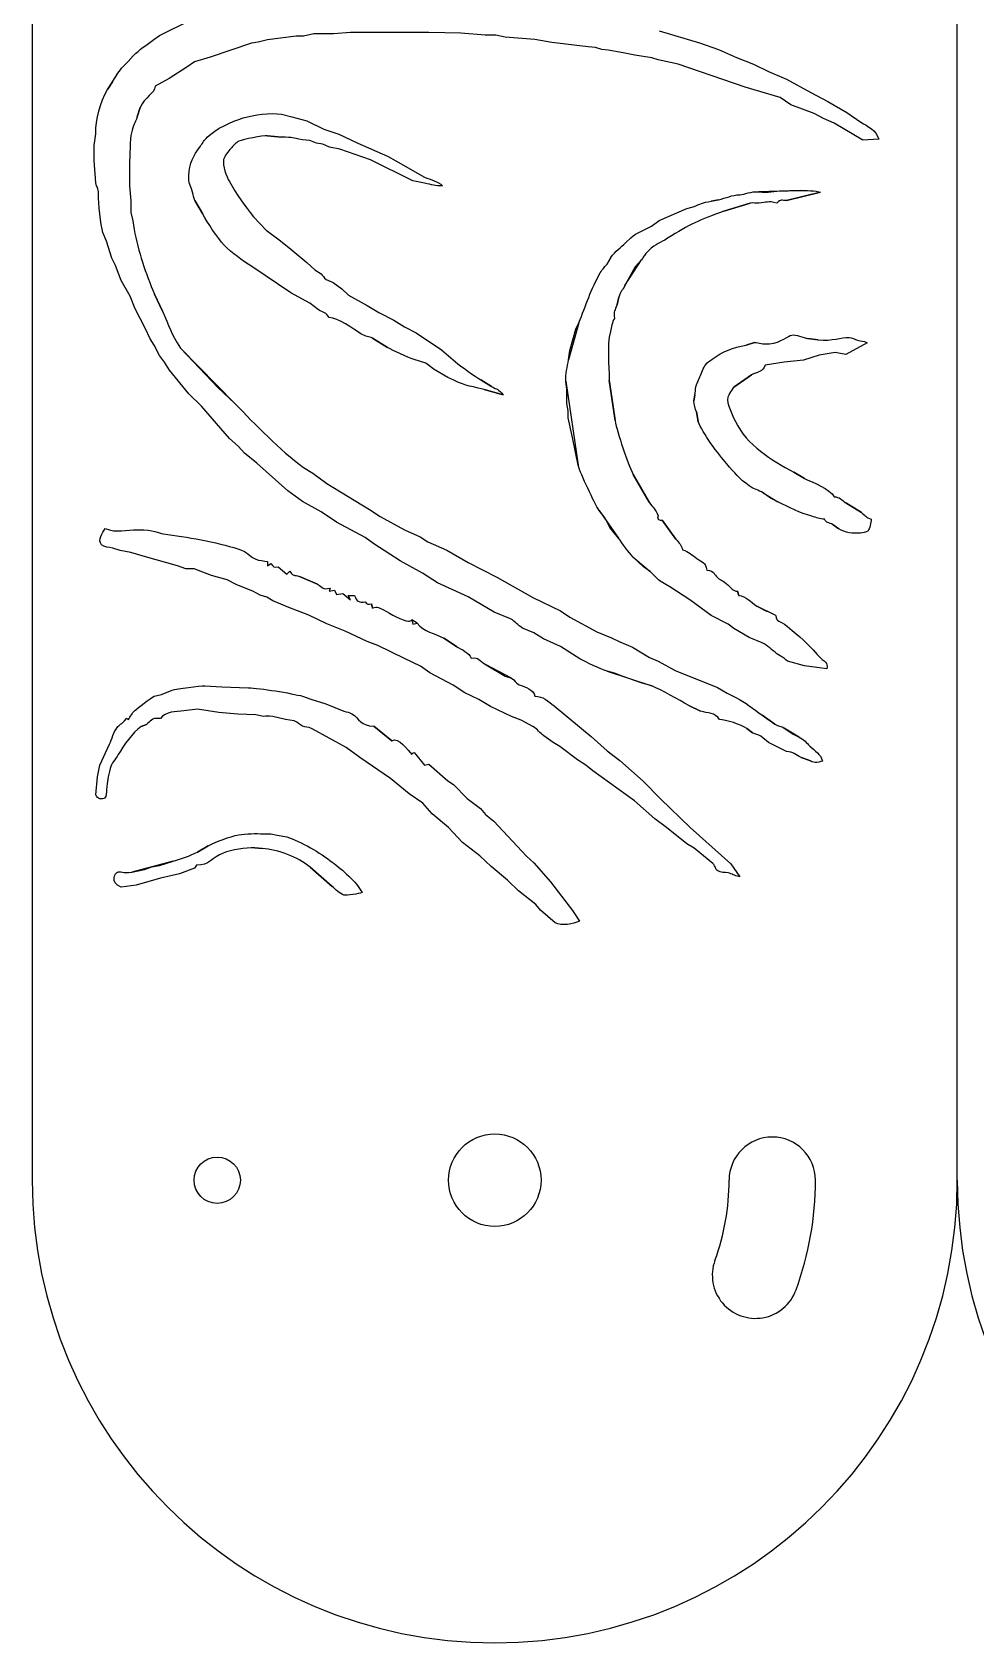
# Model space of a CAD drawing. Header units: inches. Extents: x -30 to 210, y -30 to 170.
# Drawn here: x -30 to 31.2, y -30 to 74.5 of the extents above; entities that cross this region are included whole.
import ezdxf

# ---------------------------------------------------------------- set-up
doc = ezdxf.new("R2010")
doc.units = ezdxf.units.IN
doc.header["$MEASUREMENT"] = 0

# ---------------------------------------------------------------- blocks, each defined once
blk = doc.blocks.new('2018-03-03 Embellishment 01')
at = {"color": 7}
for p, q in [((64.032, 670.336208), (87.896008, 682.048208)), ((59.824, 667.192208), (64.032, 670.336208)), ((167.096, 669.752208), (145.496, 666.960208)), ((172.696008, 669.752208), (167.096, 669.752208)), ((180.368008, 671.528208), (172.696008, 669.752208)), ((195.096008, 671.528208), (180.368008, 671.528208)), ((207.896008, 672.632208), (195.096008, 671.528208)), ((234.296008, 672.632208), (207.896008, 672.632208)), ((243.672008, 672.632208), (234.296008, 672.632208)), ((251.896008, 672.632208), (243.672008, 672.632208)), ((267.096008, 672.632208), (251.896008, 672.632208)), ((291.096008, 672.088208), (267.096008, 672.632208)), ((309.496016, 670.456208), (291.096008, 672.088208)), ((317.496016, 670.456208), (309.496016, 670.456208)), ((324.696016, 669.024208), (317.496016, 670.456208)), ((347.096008, 667.368208), (324.696016, 669.024208)), ((440.695984, 673.872208), (471.095984, 664.688208)), ((133.496, 664.464208), (102.296008, 653.944208)), ((138.296008, 665.184208), (133.496, 664.464208)), ((145.496, 666.960208), (138.296008, 665.184208)), ((359.896016, 665.040208), (347.096008, 667.368208)), ((387.096008, 661.760208), (359.896016, 665.040208)), ((392.696016, 661.136208), (387.096008, 661.760208)), ((397.496016, 659.616208), (392.696016, 661.136208)), ((402.296016, 659.128208), (397.496016, 659.616208)), ((413.495984, 657.336208), (402.296016, 659.128208)), ((422.295984, 655.360208), (413.495984, 657.336208)), ((471.095984, 664.688208), (485.495984, 659.800208)), ((485.495984, 659.800208), (499.095984, 653.776208)), ((35.472, 645.656208), (40.4, 650.624208)), ((40.4, 650.624208), (44.056, 654.992208)), ((84.696, 646.488208), (71.232, 637.952208)), ((90.296, 650.320208), (84.696, 646.488208)), ((102.296008, 653.944208), (90.296, 650.320208)), ((435.095984, 653.480128), (422.295984, 655.360208)), ((439.895984, 651.992208), (435.095984, 653.480128)), ((455.095984, 648.656208), (439.895984, 651.992208)), ((505.495984, 631.296208), (455.095984, 648.656208)), ((499.095984, 653.776208), (511.895984, 648.640208)), ((511.895984, 648.640208), (523.095984, 643.080208)), ((24.728, 629.464208), (28.592, 635.288208)), ((28.592, 635.288208), (24.728, 629.464208)), ((71.232, 637.952208), (60.696, 632.088208)), ((523.095984, 643.080208), (536.695984, 637.432208)), ((536.695984, 637.432208), (555.095984, 627.408208)), ((531.895984, 623.576208), (505.495984, 631.296208)), ((540.031984, 618.032208), (531.895984, 623.576208)), ((555.095984, 627.408208), (567.895984, 620.488208)), ((567.895984, 620.488208), (582.295984, 612.104208)), ((49.416, 616.088208), (47.216, 608.888208)), ((47.216, 608.888208), (49.416, 616.088208)), ((155.968008, 610.960208), (163.896, 608.896208)), ((163.896, 608.896208), (175.096008, 606.000208)), ((557.495984, 611.528208), (540.031984, 618.032208)), ((564.695984, 607.720208), (557.495984, 611.528208)), ((572.695984, 604.152208), (564.695984, 607.720208)), ((582.295984, 612.104208), (592.695984, 605.048208)), ((14.816, 587.288208), (15.896, 596.088208)), ((175.096008, 606.000208), (187.896008, 599.776208)), ((187.896008, 599.776208), (199.096008, 595.888208)), ((199.096008, 595.888208), (213.496008, 589.160208)), ((594.295984, 591.448208), (572.695984, 604.152208)), ((14.816, 576.088208), (14.816, 587.288208)), ((155.896008, 593.728208), (145.496, 594.744208)), ((145.496, 594.744208), (155.896008, 593.728208)), ((177.424008, 591.056208), (171.896008, 591.656208)), ((182.368, 589.112208), (177.424008, 591.056208)), ((187.088008, 588.248208), (182.368, 589.112208)), ((192.120008, 586.056208), (187.088008, 588.248208)), ((199.896008, 584.648208), (192.120008, 586.056208)), ((223.096008, 576.608208), (199.896008, 584.648208)), ((213.496008, 589.160208), (235.896008, 579.368208)), ((606.295984, 592.088208), (594.295984, 591.448208)), ((15.904, 559.288208), (14.816, 576.088208)), ((41.496, 573.688208), (41.496, 556.888208)), ((255.096008, 560.728208), (223.096008, 576.608208)), ((235.896008, 579.368208), (242.296008, 575.688208)), ((242.296008, 575.688208), (263.896008, 563.600208)), ((263.896008, 558.936208), (255.096008, 560.728208)), ((41.496, 556.888208), (42.384, 545.688208)), ((547.095984, 553.432208), (515.895984, 552.472208)), ((515.895984, 552.472208), (520.695984, 551.928208)), ((520.695984, 551.928208), (529.495984, 552.888208)), ((529.495984, 552.888208), (547.095984, 553.432208)), ((562.295984, 552.088208), (536.695984, 546.000208)), ((536.695984, 546.000208), (562.295984, 552.088208)), ((42.384, 545.688208), (42.384, 536.888208)), ((42.384, 536.888208), (43.928, 530.488208)), ((96.448, 536.088208), (90.712, 545.824208)), ((90.712, 545.824208), (96.448, 536.088208)), ((440.831984, 530.880208), (461.495984, 539.824208)), ((461.495984, 539.824208), (466.295984, 541.160208)), ((479.895984, 545.352208), (485.495984, 546.312208)), ((485.495984, 546.312208), (479.895984, 545.352208)), ((509.423984, 543.944208), (489.495984, 537.808208)), ((489.495984, 537.808208), (509.423984, 543.944208)), ((43.928, 530.488208), (44.824, 524.088208)), ((134.984, 533.632208), (144.384008, 523.584208)), ((144.384008, 523.584208), (154.296008, 516.280208)), ((434.959984, 526.512208), (440.831984, 530.880208)), ((24.056, 515.288208), (21.336, 521.688208)), ((28.184, 502.488208), (24.056, 515.288208)), ((154.296008, 516.280208), (161.464008, 510.336208)), ((161.464008, 510.336208), (175.096008, 499.064208)), ((415.719984, 514.152208), (419.303984, 517.856208)), ((419.303984, 517.856208), (415.719984, 514.152208)), ((30.928, 496.888208), (28.184, 502.488208)), ((175.096008, 499.064208), (181.032008, 493.640208)), ((401.160016, 497.688208), (404.272016, 502.936208)), ((404.272016, 502.936208), (401.160016, 497.688208)), ((414.895984, 481.912208), (427.359984, 501.224208)), ((427.359984, 501.224208), (422.535984, 495.752208)), ((35.088, 485.688208), (30.928, 496.888208)), ((163.096008, 476.160208), (133.504, 496.080208)), ((181.032008, 493.640208), (185.792008, 490.576208)), ((189.664008, 486.368208), (194.872008, 484.104208)), ((422.535984, 495.752208), (414.895984, 481.912208)), ((41.88, 473.688208), (35.088, 485.688208)), ((45.704, 464.312208), (41.88, 473.688208)), ((60.24, 475.288208), (66.296, 462.488208)), ((66.296, 462.488208), (60.24, 475.288208)), ((177.424008, 468.568208), (163.096008, 476.160208)), ((194.872008, 484.104208), (201.416008, 479.384208)), ((201.416008, 479.384208), (206.464008, 474.544208)), ((206.464008, 474.544208), (220.696008, 466.784208)), ((53.224, 449.688208), (45.704, 464.312208)), ((183.904, 463.488208), (177.424008, 468.568208)), ((183.904, 463.488208), (183.904, 463.488208)), ((183.904, 463.488208), (183.904, 463.488208)), ((220.696008, 466.784208), (229.496008, 461.344208)), ((410.431984, 472.888208), (409.096016, 467.424208)), ((409.096016, 467.424208), (410.431984, 472.888208)), ((56.864, 441.688208), (53.224, 449.688208)), ((229.496008, 461.344208), (240.696008, 455.648208)), ((240.696008, 455.648208), (248.696008, 450.720208)), ((248.696008, 450.720208), (257.496008, 446.120208)), ((380.216016, 453.688208), (372.456016, 425.688208)), ((377.984008, 448.888208), (380.216016, 453.688208)), ((59.872, 436.888208), (56.864, 441.688208)), ((235.896008, 435.064208), (224.696008, 442.040208)), ((224.696008, 442.040208), (235.896008, 435.064208)), ((257.496008, 446.120208), (276.696008, 433.280208)), ((373.272008, 432.888208), (377.984008, 448.888208)), ((506.295984, 436.920208), (512.695984, 438.728208)), ((512.695984, 438.728208), (506.295984, 436.920208)), ((552.695984, 441.840208), (560.695984, 440.888208)), ((560.695984, 440.888208), (552.695984, 441.840208)), ((597.495984, 438.488208), (581.495984, 429.792208)), ((63.992, 429.024208), (59.872, 436.888208)), ((67.856, 424.056208), (63.992, 429.024208)), ((79.8, 434.488208), (94.232008, 419.488208)), ((120.688008, 392.888208), (79.8, 434.488208)), ((264.696008, 423.152208), (255.896008, 425.896208)), ((276.696008, 433.280208), (287.096008, 424.312208)), ((372.456016, 425.688208), (373.272008, 432.888208)), ((549.495984, 425.624208), (535.095984, 423.944208)), ((561.495984, 429.192208), (549.495984, 425.624208)), ((573.495984, 431.184208), (561.495984, 429.192208)), ((581.495984, 429.792208), (573.495984, 431.184208)), ((71.632, 418.024208), (67.856, 424.056208)), ((86.096, 400.232208), (71.632, 418.024208)), ((94.232008, 419.488208), (108.008008, 404.952208)), ((271.096008, 418.496208), (264.696008, 423.152208)), ((281.496008, 412.504208), (271.096008, 418.496208)), ((510.295984, 414.448208), (497.087984, 405.240208)), ((497.087984, 405.240208), (510.295984, 414.448208)), ((535.095984, 423.944208), (520.695984, 421.688208)), ((108.008008, 404.952208), (120.688008, 392.888208)), ((306.296008, 410.760208), (314.368016, 405.712208)), ((314.368016, 405.712208), (306.296008, 410.760208)), ((323.096008, 399.288208), (308.696008, 403.384208)), ((308.696008, 403.384208), (323.096008, 399.288208)), ((371.216016, 403.288208), (370.328008, 409.688208)), ((370.328008, 409.688208), (379.568008, 346.264208)), ((371.216016, 392.752208), (371.216016, 403.288208)), ((403.096016, 410.488208), (405.824016, 392.016208)), ((407.464016, 380.088208), (403.096016, 410.488208)), ((95.608008, 390.936208), (86.096, 400.232208)), ((116.824, 366.504208), (95.608008, 390.936208)), ((372.168016, 387.288208), (371.216016, 392.752208)), ((405.824016, 392.016208), (407.464016, 380.088208)), ((466.871984, 394.488208), (467.655984, 399.288208)), ((467.655984, 399.288208), (466.871984, 394.488208)), ((372.168016, 382.152208), (372.168016, 387.288208)), ((375.464016, 367.288208), (372.168016, 382.152208)), ((470.159984, 379.288208), (468.783984, 386.488208)), ((468.783984, 386.488208), (470.159984, 379.288208)), ((123.200008, 360.632208), (116.824, 366.504208)), ((379.568008, 346.264208), (375.464016, 367.288208)), ((128.032008, 355.496208), (123.200008, 360.632208)), ((137.360008, 347.872208), (128.032008, 355.496208)), ((160.664008, 326.976208), (137.360008, 347.872208)), ((172.696008, 344.472208), (179.560008, 340.232208)), ((179.560008, 340.232208), (190.296008, 332.504208)), ((542.295984, 341.056208), (550.295984, 336.376208)), ((550.295984, 336.376208), (542.295984, 341.056208)), ((190.296008, 332.504208), (222.296008, 313.000208)), ((421.239984, 339.288208), (433.319984, 318.488208)), ((433.319984, 318.488208), (421.239984, 339.288208)), ((171.896008, 319.032208), (160.664008, 326.976208)), ((185.960008, 311.112208), (171.896008, 319.032208)), ((524.695984, 321.584208), (519.095984, 325.584208)), ((519.095984, 325.584208), (530.295984, 318.800208)), ((530.295984, 318.800208), (524.695984, 321.584208)), ((581.495984, 317.992208), (593.263984, 310.560208)), ((593.263984, 310.560208), (581.495984, 317.992208)), ((197.496008, 303.400208), (185.960008, 311.112208)), ((222.296008, 313.000208), (230.296008, 307.696208)), ((230.296008, 307.696208), (248.696008, 297.592208)), ((399.976016, 306.264208), (395.400016, 312.088208)), ((395.400016, 312.088208), (410.071984, 291.288208)), ((403.496016, 299.360208), (399.976016, 306.264208)), ((443.095984, 304.888208), (453.423984, 290.504208)), ((453.423984, 290.504208), (443.095984, 304.888208)), ((555.895984, 307.872208), (555.895984, 307.872208)), ((555.895984, 307.872208), (555.895984, 307.872208)), ((47.896, 297.688208), (47.896, 297.688208)), ((47.896, 297.688208), (47.896, 297.688208)), ((219.024008, 291.936208), (197.496008, 303.400208)), ((225.504008, 287.160208), (219.024008, 291.936208)), ((248.696008, 297.592208), (260.664016, 292.224208)), ((260.664016, 292.224208), (266.368008, 288.568208)), ((410.071984, 291.288208), (403.496016, 299.360208)), ((576.119984, 298.424208), (571.863984, 301.424208)), ((571.863984, 301.424208), (576.119984, 298.424208)), ((34.296, 281.928208), (28.696, 283.792208)), ((42.296, 280.400208), (34.296, 281.928208)), ((53.496, 277.232208), (42.296, 280.400208)), ((245.496008, 274.120208), (225.504008, 287.160208)), ((266.368008, 288.568208), (280.696016, 282.344208)), ((280.696016, 282.344208), (296.696008, 272.960208)), ((77.496, 270.424208), (53.496, 277.232208)), ((83.896, 268.272208), (77.496, 270.424208)), ((90.072, 268.272208), (83.896, 268.272208)), ((103.096, 263.096208), (90.072, 268.272208)), ((145.496, 273.688208), (145.496, 270.488208)), ((145.496, 270.488208), (147.896008, 272.088208)), ((153.496008, 269.688208), (159.896008, 264.088208)), ((262.296016, 264.848208), (245.496008, 274.120208)), ((296.696008, 272.960208), (318.296008, 261.920208)), ((428.919984, 269.616208), (420.935984, 277.224208)), ((420.935984, 277.224208), (434.071984, 266.112208)), ((434.071984, 266.112208), (428.919984, 269.616208)), ((115.096, 259.976208), (103.096, 263.096208)), ((122.296008, 256.224208), (115.096, 259.976208)), ((134.296008, 251.264208), (122.296008, 256.224208)), ((159.896008, 264.088208), (162.296008, 266.488208)), ((169.496008, 262.528208), (183.040008, 256.600208)), ((183.040008, 256.600208), (169.496008, 262.528208)), ((273.568008, 257.512208), (262.296016, 264.848208)), ((296.696008, 246.968208), (273.568008, 257.512208)), ((318.296008, 261.920208), (345.496008, 246.568208)), ((448.695984, 254.600208), (441.495984, 258.968208)), ((139.888008, 248.328208), (134.296008, 251.264208)), ((144.920008, 246.848208), (139.888008, 248.328208)), ((149.496008, 244.120208), (144.920008, 246.848208)), ((161.496008, 238.920208), (149.496008, 244.120208)), ((192.696008, 253.688208), (191.896008, 251.288208)), ((191.896008, 251.288208), (195.896008, 252.088208)), ((195.896008, 252.088208), (197.496008, 248.888208)), ((197.496008, 248.888208), (202.296008, 249.688208)), ((202.296008, 249.688208), (207.896008, 244.888208)), ((207.896008, 244.888208), (206.296008, 248.088208)), ((206.296008, 248.088208), (211.096008, 248.088208)), ((316.240008, 235.528208), (296.696008, 246.968208)), ((345.496008, 246.568208), (366.296016, 236.600208)), ((463.895984, 244.696208), (448.695984, 254.600208)), ((479.895984, 233.048208), (463.895984, 244.696208)), ((499.895984, 251.288208), (500.695984, 248.088208)), ((500.695984, 248.088208), (499.895984, 251.288208)), ((176.696008, 233.272208), (161.496008, 238.920208)), ((190.296008, 226.624208), (176.696008, 233.272208)), ((223.896008, 241.688208), (224.696008, 238.488208)), ((224.696008, 238.488208), (223.896008, 241.688208)), ((328.664008, 230.512208), (316.240008, 235.528208)), ((366.296016, 236.600208), (373.496016, 231.784208)), ((373.496016, 231.784208), (393.720016, 220.648208)), ((492.711984, 226.512208), (479.895984, 233.048208)), ((514.327984, 240.096208), (522.295984, 236.088208)), ((528.695984, 232.888208), (514.327984, 240.096208)), ((203.896008, 221.144208), (190.296008, 226.624208)), ((220.696008, 213.392208), (203.896008, 221.144208)), ((254.296008, 229.688208), (255.096008, 226.488208)), ((258.296008, 227.288208), (254.296008, 229.688208)), ((255.096008, 226.488208), (258.296008, 227.288208)), ((346.296016, 219.896208), (337.720008, 223.528208)), ((353.632008, 215.456208), (346.296016, 219.896208)), ((393.720016, 220.648208), (404.696016, 216.280208)), ((497.031984, 223.176208), (492.711984, 226.512208)), ((508.695984, 216.408208), (497.031984, 223.176208)), ((228.696008, 210.296208), (220.696008, 213.392208)), ((248.696008, 200.600208), (228.696008, 210.296208)), ((278.296008, 215.960208), (287.824008, 209.624208)), ((287.824008, 209.624208), (278.296008, 215.960208)), ((366.296016, 209.728208), (353.632008, 215.456208)), ((380.832008, 200.408208), (366.296016, 209.728208)), ((404.696016, 216.280208), (411.095984, 213.160208)), ((411.095984, 213.160208), (420.695984, 209.048208)), ((420.695984, 209.048208), (433.495984, 201.384208)), ((518.295984, 212.472208), (508.695984, 216.408208)), ((260.696016, 194.688208), (248.696008, 200.600208)), ((267.896008, 189.888208), (260.696016, 194.688208)), ((310.296008, 195.752208), (324.696016, 187.256208)), ((329.456016, 185.640208), (310.296008, 195.752208)), ((433.495984, 201.384208), (439.895984, 198.544208)), ((439.895984, 198.544208), (452.695984, 191.544208)), ((529.567984, 204.216208), (529.567984, 204.216208)), ((529.567984, 204.216208), (529.567984, 204.216208)), ((550.295984, 194.968208), (537.495984, 198.488208)), ((567.095984, 192.888208), (550.295984, 194.968208)), ((285.496008, 180.560208), (267.896008, 189.888208)), ((324.696016, 187.256208), (329.456016, 185.640208)), ((407.088016, 189.648208), (401.496016, 191.024208)), ((401.496016, 191.024208), (435.095984, 179.904208)), ((412.831984, 187.184208), (407.088016, 189.648208)), ((427.895984, 182.048208), (412.831984, 187.184208)), ((452.695984, 191.544208), (484.695984, 178.784208)), ((59.864, 172.080208), (65.568, 173.552208)), ((65.568, 173.552208), (73.496, 176.808208)), ((98.296, 180.088208), (111.096008, 179.288208)), ((111.096008, 179.288208), (131.096008, 178.488208)), ((171.896008, 172.144208), (178.072008, 169.872208)), ((294.296016, 174.768208), (285.496008, 180.560208)), ((304.696008, 169.736208), (294.296016, 174.768208)), ((435.095984, 179.904208), (427.895984, 182.048208)), ((484.695984, 178.784208), (491.895984, 174.392208)), ((491.895984, 174.392208), (498.631984, 171.176208)), ((45.384, 161.312208), (45.384, 161.312208)), ((45.384, 161.312208), (45.384, 161.312208)), ((92.696008, 162.328208), (82.432, 161.104208)), ((108.696, 159.768208), (92.696008, 162.328208)), ((123.096008, 158.600208), (108.696, 159.768208)), ((136.696, 158.128208), (123.096008, 158.600208)), ((142.296008, 156.952208), (136.696, 158.128208)), ((178.072008, 169.872208), (189.496008, 166.488208)), ((189.496008, 166.488208), (203.096008, 160.800208)), ((313.496008, 164.456208), (304.696008, 169.736208)), ((329.496016, 156.880208), (313.496008, 164.456208)), ((361.496016, 164.896208), (389.496016, 141.792208)), ((472.031984, 160.800208), (463.095984, 165.168208)), ((463.095984, 165.168208), (472.031984, 160.800208)), ((472.031984, 160.800208), (472.031984, 160.800208)), ((472.031984, 160.800208), (472.031984, 160.800208)), ((518.295984, 157.912208), (527.903984, 151.088208)), ((527.903984, 151.088208), (518.295984, 157.912208)), ((39.096, 155.288208), (40.696, 154.488208)), ((40.696, 154.488208), (39.096, 155.288208)), ((54.088, 150.920208), (50.304, 149.216208)), ((50.304, 149.216208), (54.088, 150.920208)), ((159.096008, 154.664208), (149.496008, 156.952208)), ((165.6, 153.544208), (159.096008, 154.664208)), ((204.696008, 133.496208), (179.096008, 147.616208)), ((225.496008, 149.688208), (239.096008, 138.488208)), ((239.096008, 138.488208), (225.496008, 149.688208)), ((336.696008, 154.192208), (329.496016, 156.880208)), ((345.488008, 149.408208), (336.696008, 154.192208)), ((511.167984, 144.552208), (506.959984, 147.880208)), ((506.959984, 147.880208), (511.167984, 144.552208)), ((535.095984, 148.192208), (541.719984, 143.568208)), ((546.295984, 141.352208), (535.095984, 148.192208)), ((19.088, 120.088208), (26.36, 136.088208)), ((360.904008, 137.288208), (353.728016, 142.368208)), ((365.960016, 134.232208), (360.904008, 137.288208)), ((379.096016, 124.168208), (365.960016, 134.232208)), ((389.496016, 141.792208), (401.632016, 130.912208)), ((523.167984, 137.176208), (517.463984, 142.016208)), ((536.695984, 130.488208), (523.167984, 137.176208)), ((541.719984, 143.568208), (546.295984, 141.352208)), ((215.096008, 125.832208), (204.696008, 133.496208)), ((238.296008, 110.080208), (215.096008, 125.832208)), ((254.296008, 128.888208), (255.896008, 129.688208)), ((254.296008, 128.088208), (254.296008, 128.888208)), ((255.896008, 129.688208), (263.896008, 120.088208)), ((385.424008, 120.168208), (379.096016, 124.168208)), ((401.632016, 130.912208), (411.095984, 123.592208)), ((411.095984, 123.592208), (428.695984, 108.016208)), ((553.495984, 123.888208), (547.895984, 125.896208)), ((547.895984, 125.896208), (553.495984, 123.888208)), ((15.888, 97.776208), (17.168, 111.288208)), ((17.168, 111.288208), (19.088, 120.088208)), ((252.360008, 98.560208), (238.296008, 110.080208)), ((263.896008, 120.088208), (267.096008, 120.888208)), ((267.096008, 120.888208), (281.488008, 108.296208)), ((390.664016, 115.816208), (385.424008, 120.168208)), ((422.159984, 93.224208), (390.664016, 115.816208)), ((262.488008, 91.408208), (252.360008, 98.560208)), ((281.488008, 108.296208), (285.672008, 105.504208)), ((285.672008, 105.504208), (296.064016, 95.056208)), ((428.695984, 108.016208), (441.791984, 94.696208)), ((269.504008, 83.424208), (262.488008, 91.408208)), ((296.064016, 95.056208), (305.984008, 87.608208)), ((305.984008, 87.608208), (309.808016, 82.968208)), ((437.503984, 79.784208), (422.159984, 93.224208)), ((441.791984, 94.696208), (464.231984, 73.144208)), ((282.000016, 73.216208), (269.504008, 83.424208)), ((292.360008, 61.984208), (282.000016, 73.216208)), ((309.808016, 82.968208), (315.992016, 77.888208)), ((315.992016, 77.888208), (340.600016, 51.656208)), ((446.295984, 73.192208), (437.503984, 79.784208)), ((461.719984, 60.848208), (446.295984, 73.192208)), ((464.231984, 73.144208), (494.887984, 45.688208)), ((142.296008, 68.472208), (147.896008, 68.472208)), ((147.896008, 68.472208), (152.696008, 67.512208)), ((152.696008, 67.512208), (159.896008, 66.128208)), ((305.488008, 51.792208), (292.360008, 61.984208)), ((467.023984, 57.616208), (461.719984, 60.848208)), ((92.696008, 54.680208), (100.696008, 59.312208)), ((100.696008, 59.312208), (92.696008, 54.680208)), ((141.496008, 57.224208), (135.896008, 57.768208)), ((135.896008, 57.768208), (141.496008, 57.224208)), ((314.136016, 43.680208), (305.488008, 51.792208)), ((340.600016, 51.656208), (346.232016, 46.416208)), ((481.247984, 46.136208), (467.023984, 57.616208)), ((32.24, 39.624208), (32.24, 39.624208)), ((32.24, 39.624208), (32.24, 39.624208)), ((74.296, 47.704208), (43.096, 39.624208)), ((43.096, 39.624208), (52.696, 41.632208)), ((52.696, 41.632208), (58.296, 43.584208)), ((58.296, 43.584208), (63.896, 44.512208)), ((63.896, 44.512208), (74.296, 47.704208)), ((79.096, 38.336208), (64.696, 34.904208)), ((90.52, 42.464208), (79.096, 38.336208)), ((91.896, 44.888208), (90.52, 42.464208)), ((194.304008, 28.784208), (177.496008, 43.184208)), ((177.496008, 43.184208), (194.304008, 28.784208)), ((326.296016, 33.544208), (314.136016, 43.680208)), ((346.232016, 46.416208), (358.760016, 32.224208)), ((494.887984, 45.688208), (501.495984, 36.088208)), ((46.296, 29.728208), (35.096, 28.088208)), ((64.696, 34.904208), (46.296, 29.728208)), ((334.632008, 25.392208), (326.296016, 33.544208)), ((347.728016, 15.248208), (334.632008, 25.392208)), ((358.760016, 32.224208), (375.352016, 10.560208)), ((351.336016, 10.840208), (347.728016, 15.248208)), ((362.376008, 1.344288), (351.336016, 10.840208)), ((375.352016, 10.560208), (380.696016, 2.488208))]:
    blk.add_line(p, q, dxfattribs=at)
for points in [[(44.056, 654.992208), (48.952, 659.664208), (54.352, 663.296208), (59.824, 667.192208)], [(28.592, 635.288208), (30.712, 638.744208), (32.848, 642.568208), (35.472, 645.656208)], [(60.696, 632.088208), (60.648, 626.704208), (52.72, 623.872208), (49.416, 616.088208)], [(15.896, 596.088208), (16.024, 607.152208), (19.448, 619.688208), (24.728, 629.464208)], [(47.216, 608.888208), (45.448, 603.864208), (44.208, 603.080208), (42.824, 596.888208)], [(99.968, 593.616208), (106.328008, 600.048208), (118.480008, 605.424208), (127.096, 608.104208)], [(127.096, 608.104208), (135.112, 610.600208), (147.640008, 612.160208), (155.968008, 610.960208)], [(42.824, 596.888208), (41.952, 592.960208), (41.464, 578.224208), (41.496, 573.688208)], [(592.695984, 605.048208), (598.351984, 601.672208), (604.255984, 598.936208), (606.295984, 592.088208)], [(86.16, 564.752208), (86.712008, 574.088208), (89.28, 579.504208), (94.824, 586.832208)], [(94.824, 586.832208), (96.816, 589.464208), (97.488008, 591.104208), (99.968, 593.616208)], [(117.76, 585.088208), (116.008008, 582.984208), (112.912008, 579.448208), (112.352008, 576.752208)], [(123.896, 590.576208), (121.2, 589.144208), (119.664, 587.360208), (117.76, 585.088208)], [(145.496, 594.744208), (141.920008, 594.640208), (126.760008, 592.096208), (123.896, 590.576208)], [(171.896008, 591.656208), (162.896008, 593.240208), (165.776008, 593.424208), (155.896008, 593.728208)], [(112.352008, 576.752208), (111.320008, 571.792208), (114.464008, 564.360208), (116.792, 560.088208)], [(18, 550.488208), (18.08, 556.384208), (16.824, 554.992208), (15.904, 559.288208)], [(89, 552.088208), (87.472, 557.168208), (85.8, 558.624208), (86.16, 564.752208)], [(116.792, 560.088208), (121.920008, 550.680208), (128.232008, 541.944208), (134.984, 533.632208)], [(263.896008, 563.600208), (268.464008, 561.408208), (273.824008, 560.520208), (277.496016, 556.888208)], [(277.496016, 556.888208), (271.744008, 556.944208), (269.336008, 557.640208), (263.896008, 558.936208)], [(21.336, 521.688208), (19.672, 527.256208), (17.92, 544.408208), (18, 550.488208)], [(90.712, 545.824208), (89.592008, 548.288208), (89.704008, 549.760208), (89, 552.088208)], [(485.495984, 546.312208), (490.999984, 547.832208), (495.767984, 550.000208), (501.495984, 550.280208)], [(501.495984, 550.280208), (505.375984, 550.480208), (510.031984, 552.904208), (515.895984, 552.472208)], [(536.695984, 546.000208), (532.927984, 545.688208), (532.607984, 547.064208), (529.495984, 543.944208)], [(547.095984, 553.432208), (550.015984, 553.648208), (559.695984, 553.200208), (562.295984, 552.088208)], [(112.776008, 512.120208), (107.776008, 517.408208), (100.04, 529.528208), (96.448, 536.088208)], [(489.495984, 537.808208), (471.447984, 531.192208), (463.383984, 527.920208), (447.095984, 517.368208)], [(466.295984, 541.160208), (472.199984, 543.272208), (473.151984, 544.288208), (479.895984, 545.352208)], [(515.903984, 543.944208), (513.015984, 543.520208), (512.639984, 544.408208), (509.423984, 543.944208)], [(529.495984, 543.944208), (522.247984, 545.848208), (522.071984, 544.152208), (515.903984, 543.944208)], [(44.824, 524.088208), (48.104, 507.496208), (53.584, 490.832208), (60.24, 475.288208)], [(419.303984, 517.856208), (423.943984, 521.696208), (429.807984, 523.656208), (434.959984, 526.512208)], [(133.504, 496.080208), (126.536008, 500.760208), (118.560008, 506.000208), (112.776008, 512.120208)], [(404.272016, 502.936208), (407.880016, 507.864208), (411.543984, 510.248208), (415.719984, 514.152208)], [(447.095984, 517.368208), (441.119984, 513.496208), (438.863984, 513.928208), (432.679984, 507.952208)], [(432.679984, 507.952208), (429.431984, 504.816208), (429.679984, 504.168208), (427.359984, 501.224208)], [(185.792008, 490.576208), (187.288008, 489.336208), (187.800008, 487.680208), (189.664008, 486.368208)], [(380.216016, 453.688208), (385.312016, 466.280208), (389.520016, 479.472208), (396.312008, 491.288208)], [(396.312008, 491.288208), (398.120016, 494.448208), (399.296008, 495.152208), (401.160016, 497.688208)], [(414.895984, 481.912208), (413.071984, 478.256208), (411.711984, 477.328208), (410.431984, 472.888208)], [(66.296, 462.488208), (71.543992, 450.928208), (72.312, 445.992208), (79.8, 434.488208)], [(191.896008, 457.688208), (189.624008, 461.576208), (187.408008, 461.128208), (183.904, 463.488208)], [(409.096016, 467.424208), (407.168016, 462.112208), (406.448016, 463.504208), (407.096016, 456.888208)], [(215.896008, 445.472208), (209.880008, 449.168208), (198.744008, 457.288208), (191.896008, 457.688208)], [(407.096016, 456.888208), (405.008016, 454.096208), (404.896016, 450.496208), (404.032016, 447.152208)], [(224.696008, 442.040208), (221.376008, 443.744208), (220.000008, 442.944208), (215.896008, 445.472208)], [(404.032016, 447.152208), (401.168016, 436.072208), (402.960016, 422.080208), (403.096016, 410.488208)], [(512.695984, 438.728208), (515.991984, 439.080208), (518.719984, 437.248208), (523.895984, 437.808208)], [(523.895984, 437.808208), (532.919984, 438.784208), (538.015984, 443.984208), (540.767984, 444.464208)], [(540.767984, 444.464208), (543.279984, 444.904208), (550.007984, 442.544208), (552.695984, 441.840208)], [(560.695984, 440.888208), (571.111984, 439.632208), (578.271984, 442.984208), (583.895984, 442.688208)], [(583.895984, 442.688208), (586.231984, 442.568208), (588.095984, 441.240208), (590.295984, 440.592208)], [(590.295984, 440.592208), (593.415984, 439.672208), (594.351984, 440.312208), (597.495984, 438.488208)], [(255.896008, 425.896208), (250.688008, 427.888208), (240.656008, 432.344208), (235.896008, 435.064208)], [(370.328008, 409.688208), (370.112008, 415.152208), (371.488016, 420.384208), (372.456016, 425.688208)], [(475.871984, 422.232208), (477.207984, 423.952208), (478.959984, 425.016208), (480.695984, 426.280208)], [(480.695984, 426.280208), (489.015984, 432.336208), (496.319984, 434.888208), (506.295984, 436.920208)], [(287.096008, 424.312208), (291.600008, 420.744208), (301.464008, 413.536208), (306.296008, 410.760208)], [(467.655984, 399.288208), (469.031984, 408.944208), (467.335984, 403.520208), (471.439984, 412.888208)], [(471.439984, 412.888208), (472.631984, 415.600208), (474.111984, 419.960208), (475.871984, 422.232208)], [(520.695984, 421.688208), (519.007984, 416.560208), (514.527984, 416.496208), (510.295984, 414.448208)], [(308.696008, 403.384208), (295.464008, 406.848208), (294.648008, 405.784208), (281.496008, 412.504208)], [(314.368016, 405.712208), (318.960016, 403.040208), (319.432008, 404.120208), (323.096008, 399.288208)], [(497.087984, 405.240208), (496.239984, 404.376208), (492.703984, 398.736208), (492.407984, 397.616208)], [(120.688008, 392.888208), (136.616, 376.632208), (154.472008, 357.928208), (172.696008, 344.472208)], [(468.783984, 386.488208), (468.255984, 388.800208), (466.855984, 392.416208), (466.871984, 394.488208)], [(492.407984, 397.616208), (491.223984, 393.056208), (496.279984, 383.496208), (498.295984, 379.288208)], [(407.464016, 380.088208), (409.336016, 370.176208), (416.807984, 348.328208), (421.239984, 339.288208)], [(491.735984, 347.296208), (485.487984, 354.480208), (473.375984, 370.568208), (470.159984, 379.288208)], [(498.295984, 379.288208), (506.935984, 361.256208), (525.223984, 350.120208), (542.295984, 341.056208)], [(395.400016, 312.088208), (391.800016, 317.928208), (381.664016, 339.696208), (379.568008, 346.264208)], [(508.695984, 330.744208), (500.879984, 336.152208), (497.759984, 340.376208), (491.735984, 347.296208)], [(519.095984, 325.584208), (515.551984, 327.528208), (512.479984, 328.128208), (508.695984, 330.744208)], [(550.295984, 336.376208), (556.599984, 333.136208), (569.455984, 328.632208), (572.695984, 322.488208)], [(433.319984, 318.488208), (436.087984, 314.240208), (438.167984, 313.288208), (439.895984, 308.088208)], [(555.895984, 307.872208), (547.023984, 310.408208), (538.351984, 314.352208), (530.295984, 318.800208)], [(572.695984, 322.488208), (576.671984, 322.456208), (578.247984, 320.176208), (581.495984, 317.992208)], [(439.895984, 308.088208), (438.839984, 305.288208), (440.663984, 304.912208), (443.095984, 304.888208)], [(565.495984, 305.688208), (561.439984, 305.576208), (559.671984, 306.792208), (555.895984, 307.872208)], [(571.863984, 301.424208), (568.567984, 303.424208), (566.831984, 302.432208), (565.495984, 305.688208)], [(593.263984, 310.560208), (596.607984, 308.168208), (596.335984, 307.144208), (600.695984, 305.688208)], [(600.695984, 305.688208), (600.031984, 302.952208), (600.055984, 298.480208), (597.959984, 296.688208)], [(20.352, 286.392208), (16.904, 289.888208), (21.136, 295.512208), (23.096, 298.488208)], [(23.096, 298.488208), (31.8, 295.152208), (38.616, 297.704208), (47.896, 297.688208)], [(47.896, 297.688208), (60.36, 297.672208), (62.512, 295.176208), (67.096, 294.584208)], [(67.096, 294.584208), (83.96, 292.424208), (107.008, 288.320208), (123.096008, 283.216208)], [(592.559984, 295.192208), (587.047984, 294.408208), (580.951984, 295.536208), (576.119984, 298.424208)], [(597.959984, 296.688208), (596.559984, 295.488208), (594.327984, 295.448208), (592.559984, 295.192208)], [(28.696, 283.792208), (26.12, 284.400208), (22.336, 284.384208), (20.352, 286.392208)], [(123.096008, 283.216208), (131.776, 280.464208), (130.544, 278.144208), (136.696, 275.464208)], [(420.935984, 277.224208), (417.615984, 280.592208), (413.031984, 287.312208), (410.071984, 291.288208)], [(453.423984, 290.504208), (455.743984, 287.456208), (457.655984, 286.256208), (458.295984, 282.488208)], [(458.295984, 282.488208), (463.175984, 281.200208), (465.295984, 278.592208), (469.143984, 275.872208)], [(136.696, 275.464208), (138.936008, 274.488208), (142.896008, 274.152208), (145.496, 273.688208)], [(147.896008, 272.088208), (150.096, 269.616208), (150.16, 269.248208), (153.496008, 269.688208)], [(469.143984, 275.872208), (473.263984, 272.952208), (475.719984, 273.296208), (476.695984, 267.288208)], [(476.695984, 267.288208), (483.079984, 266.312208), (481.615984, 264.320208), (484.935984, 261.328208)], [(162.296008, 266.488208), (165.368008, 261.720208), (165.240008, 264.088208), (169.496008, 262.528208)], [(183.040008, 256.600208), (187.624008, 254.040208), (186.776008, 252.192208), (192.696008, 253.688208)], [(441.495984, 258.968208), (437.807984, 261.752208), (436.671984, 263.872208), (434.071984, 266.112208)], [(484.935984, 261.328208), (486.751984, 259.688208), (488.671984, 259.480208), (492.559984, 256.088208)], [(492.559984, 256.088208), (495.311984, 253.680208), (495.951984, 251.568208), (499.895984, 251.288208)], [(211.096008, 248.088208), (212.520008, 243.480208), (214.536008, 242.800208), (219.096008, 243.288208)], [(219.096008, 243.288208), (220.720008, 241.136208), (221.288008, 241.552208), (223.896008, 241.688208)], [(500.695984, 248.088208), (506.119984, 247.640208), (509.927984, 242.944208), (514.327984, 240.096208)], [(224.696008, 238.488208), (227.888008, 240.384208), (230.464008, 238.584208), (233.520008, 236.936208)], [(233.520008, 236.936208), (237.320008, 234.880208), (247.608008, 228.512208), (251.752008, 228.712208)], [(528.695984, 232.888208), (529.343984, 227.504208), (531.039984, 230.120208), (537.495984, 224.776208)], [(251.752008, 228.712208), (252.824008, 228.760208), (253.416008, 229.240208), (254.296008, 229.688208)], [(258.296008, 227.288208), (263.544008, 220.376208), (271.280008, 219.688208), (278.296008, 215.960208)], [(337.720008, 223.528208), (333.904016, 225.616208), (332.696016, 228.416208), (328.664008, 230.512208)], [(537.495984, 224.776208), (547.895984, 216.168208), (550.831984, 213.536208), (559.903984, 203.624208)], [(287.824008, 209.624208), (291.520016, 207.560208), (297.520016, 204.880208), (299.096016, 200.888208)], [(529.567984, 204.216208), (525.815984, 206.984208), (522.511984, 210.360208), (518.295984, 212.472208)], [(299.096016, 200.888208), (305.416008, 201.568208), (304.392008, 199.328208), (310.296008, 195.752208)], [(401.496016, 191.024208), (396.112016, 192.776208), (385.768016, 197.560208), (380.832008, 200.408208)], [(537.495984, 198.488208), (534.103984, 202.072208), (533.223984, 201.504208), (529.567984, 204.216208)], [(559.903984, 203.624208), (565.895984, 197.096208), (568.199984, 198.248208), (567.095984, 192.888208)], [(329.456016, 185.640208), (332.224008, 184.152208), (332.176008, 182.208208), (335.200008, 180.848208)], [(45.384, 161.312208), (47.136, 163.088208), (57.672, 171.080208), (59.864, 172.080208)], [(73.496, 176.808208), (77, 177.816208), (94.440008, 180.040208), (98.296, 180.088208)], [(131.096008, 178.488208), (139.328, 178.392208), (163.808008, 174.368208), (171.896008, 172.144208)], [(335.200008, 180.848208), (339.560008, 178.880208), (346.088016, 177.712208), (347.096008, 172.088208)], [(347.096008, 172.088208), (352.792016, 172.392208), (357.240016, 168.216208), (361.496016, 164.896208)], [(463.095984, 165.168208), (454.983984, 169.520208), (443.359984, 176.824208), (435.095984, 179.904208)], [(498.631984, 171.176208), (505.543984, 167.352208), (512.031984, 162.672208), (518.295984, 157.912208)], [(40.696, 154.488208), (41.952, 156.872208), (43.48, 159.384208), (45.384, 161.312208)], [(82.432, 161.104208), (76.184, 160.664208), (68.816, 160.576208), (64.696, 155.288208)], [(203.096008, 160.800208), (205.664008, 159.824208), (206.856008, 160.360208), (209.032008, 158.984208)], [(209.032008, 158.984208), (214.520008, 155.520208), (216.032008, 149.480208), (225.496008, 149.688208)], [(486.295984, 154.488208), (482.679984, 160.288208), (477.463984, 159.144208), (472.031984, 160.800208)], [(26.36, 136.088208), (27.84, 139.608208), (29.816, 145.720208), (32.056, 148.672208)], [(32.056, 148.672208), (33.696, 150.816208), (35.064, 150.440208), (39.096, 155.288208)], [(50.304, 149.216208), (43.416, 144.640208), (37.064, 135.104208), (32.824, 128.088208)], [(64.696, 155.288208), (56.88, 156.128208), (57.88, 152.952208), (54.088, 150.920208)], [(149.496008, 156.952208), (145.512, 157.416208), (144.912008, 156.896208), (142.296008, 156.952208)], [(171.928008, 149.632208), (169.456008, 150.752208), (168.504, 152.592208), (165.6, 153.544208)], [(179.096008, 147.616208), (175.704008, 149.216208), (174.256008, 148.584208), (171.928008, 149.632208)], [(353.728016, 142.368208), (350.576008, 144.512208), (349.344016, 147.056208), (345.488008, 149.408208)], [(506.959984, 147.880208), (502.887984, 150.352208), (490.855984, 154.792208), (486.295984, 154.488208)], [(527.903984, 151.088208), (531.103984, 149.192208), (532.111984, 149.840208), (535.095984, 148.192208)], [(239.096008, 138.488208), (244.272008, 142.048208), (251.312008, 131.312208), (254.296008, 128.088208)], [(517.463984, 142.016208), (515.063984, 143.584208), (513.623984, 142.968208), (511.167984, 144.552208)], [(546.295984, 141.352208), (550.103984, 139.352208), (551.527984, 137.304208), (554.439984, 134.488208)], [(554.439984, 134.488208), (558.367984, 130.688208), (562.271984, 128.816208), (563.895984, 123.288208)], [(32.824, 128.088208), (30.608, 124.416208), (27.896, 121.848208), (26.8, 117.560208)], [(547.895984, 125.896208), (543.503984, 128.016208), (541.991984, 130.264208), (536.695984, 130.488208)], [(558.295984, 122.072208), (556.495984, 122.232208), (555.111984, 123.216208), (553.495984, 123.888208)], [(563.895984, 123.288208), (562.231984, 122.752208), (560.047984, 121.912208), (558.295984, 122.072208)], [(26.8, 117.560208), (25.192, 111.248208), (24.616, 108.144208), (24.032, 101.688208)], [(22.616, 95.312208), (21.04, 94.088208), (16.952, 94.504208), (15.888, 97.776208)], [(24.032, 101.688208), (23.864, 99.856208), (24.184, 96.520208), (22.616, 95.312208)], [(100.696008, 59.312208), (107.08, 62.600208), (116.76, 66.304208), (123.824008, 67.632208)], [(123.824008, 67.632208), (129.104008, 68.616208), (136.920008, 68.624208), (142.296008, 68.472208)], [(159.896008, 66.128208), (170.728008, 62.848208), (185.272008, 53.944208), (194.256008, 47.056208)], [(74.296, 47.704208), (81.272, 49.968208), (85.976, 51.432208), (92.696008, 54.680208)], [(111.896, 53.920208), (103.952, 50.864208), (101.312, 44.168208), (91.896, 44.888208)], [(135.896008, 57.768208), (128.744, 57.976208), (118.560008, 56.480208), (111.896, 53.920208)], [(177.496008, 43.184208), (168.48, 50.744208), (153.288, 56.832208), (141.496008, 57.224208)], [(35.096, 28.088208), (25.84, 32.088208), (30.928, 39.032208), (32.24, 39.624208)], [(32.24, 39.624208), (34.496, 40.568208), (36.448, 38.400208), (43.096, 39.624208)], [(194.256008, 47.056208), (201.528008, 41.488208), (212.688008, 32.256208), (216.696008, 24.088208)], [(484.927984, 40.448208), (482.695984, 41.912208), (483.607984, 43.520208), (481.247984, 46.136208)], [(492.695984, 38.976208), (490.207984, 39.520208), (487.143984, 39.000208), (484.927984, 40.448208)], [(501.495984, 36.088208), (496.743984, 36.976208), (495.959984, 38.272208), (492.695984, 38.976208)], [(203.096008, 22.248208), (199.760008, 23.072208), (196.784008, 26.552208), (194.304008, 28.784208)], [(216.696008, 24.088208), (214.264008, 23.184208), (205.432008, 21.672208), (203.096008, 22.248208)], [(380.696016, 2.488208), (375.752016, 0.384208), (367.384016, -1.279792), (362.376008, 1.344288)]]:
    blk.add_open_spline(points, degree=3, dxfattribs=at)

msp = doc.modelspace()

# ---------------------------------------------------------------- linework, layer by layer
for p, q in [((-30, 167.33), (-30, 0)), ((30, 0), (30, 167.33))]:
    msp.add_line(p, q)
for centre, radius in [((0, 0), 3), ((-18, 0), 1.5)]:
    msp.add_circle(centre, radius)
for centre, radius, start, end in [((18, 0), 2.8, 0, 180), ((0, 0), 30, 180, 0), ((0, 0), 15.2, 340, 0), ((0, 0), 20.8, 340, 0), ((60, 0), 30, 180, 0), ((16.91, -6.16), 2.8, 160, 340)]:
    msp.add_arc(centre, radius, start, end)

# ---------------------------------------------------------------- block references
at = {"xscale": 0.0860228990142487, "yscale": 0.0860228990142487, "zscale": 0.0086022899014249}
msp.add_blockref('2018-03-03 Embellishment 01', (-27.25, 16.58), dxfattribs=at)

doc.saveas('drawing.dxf')
